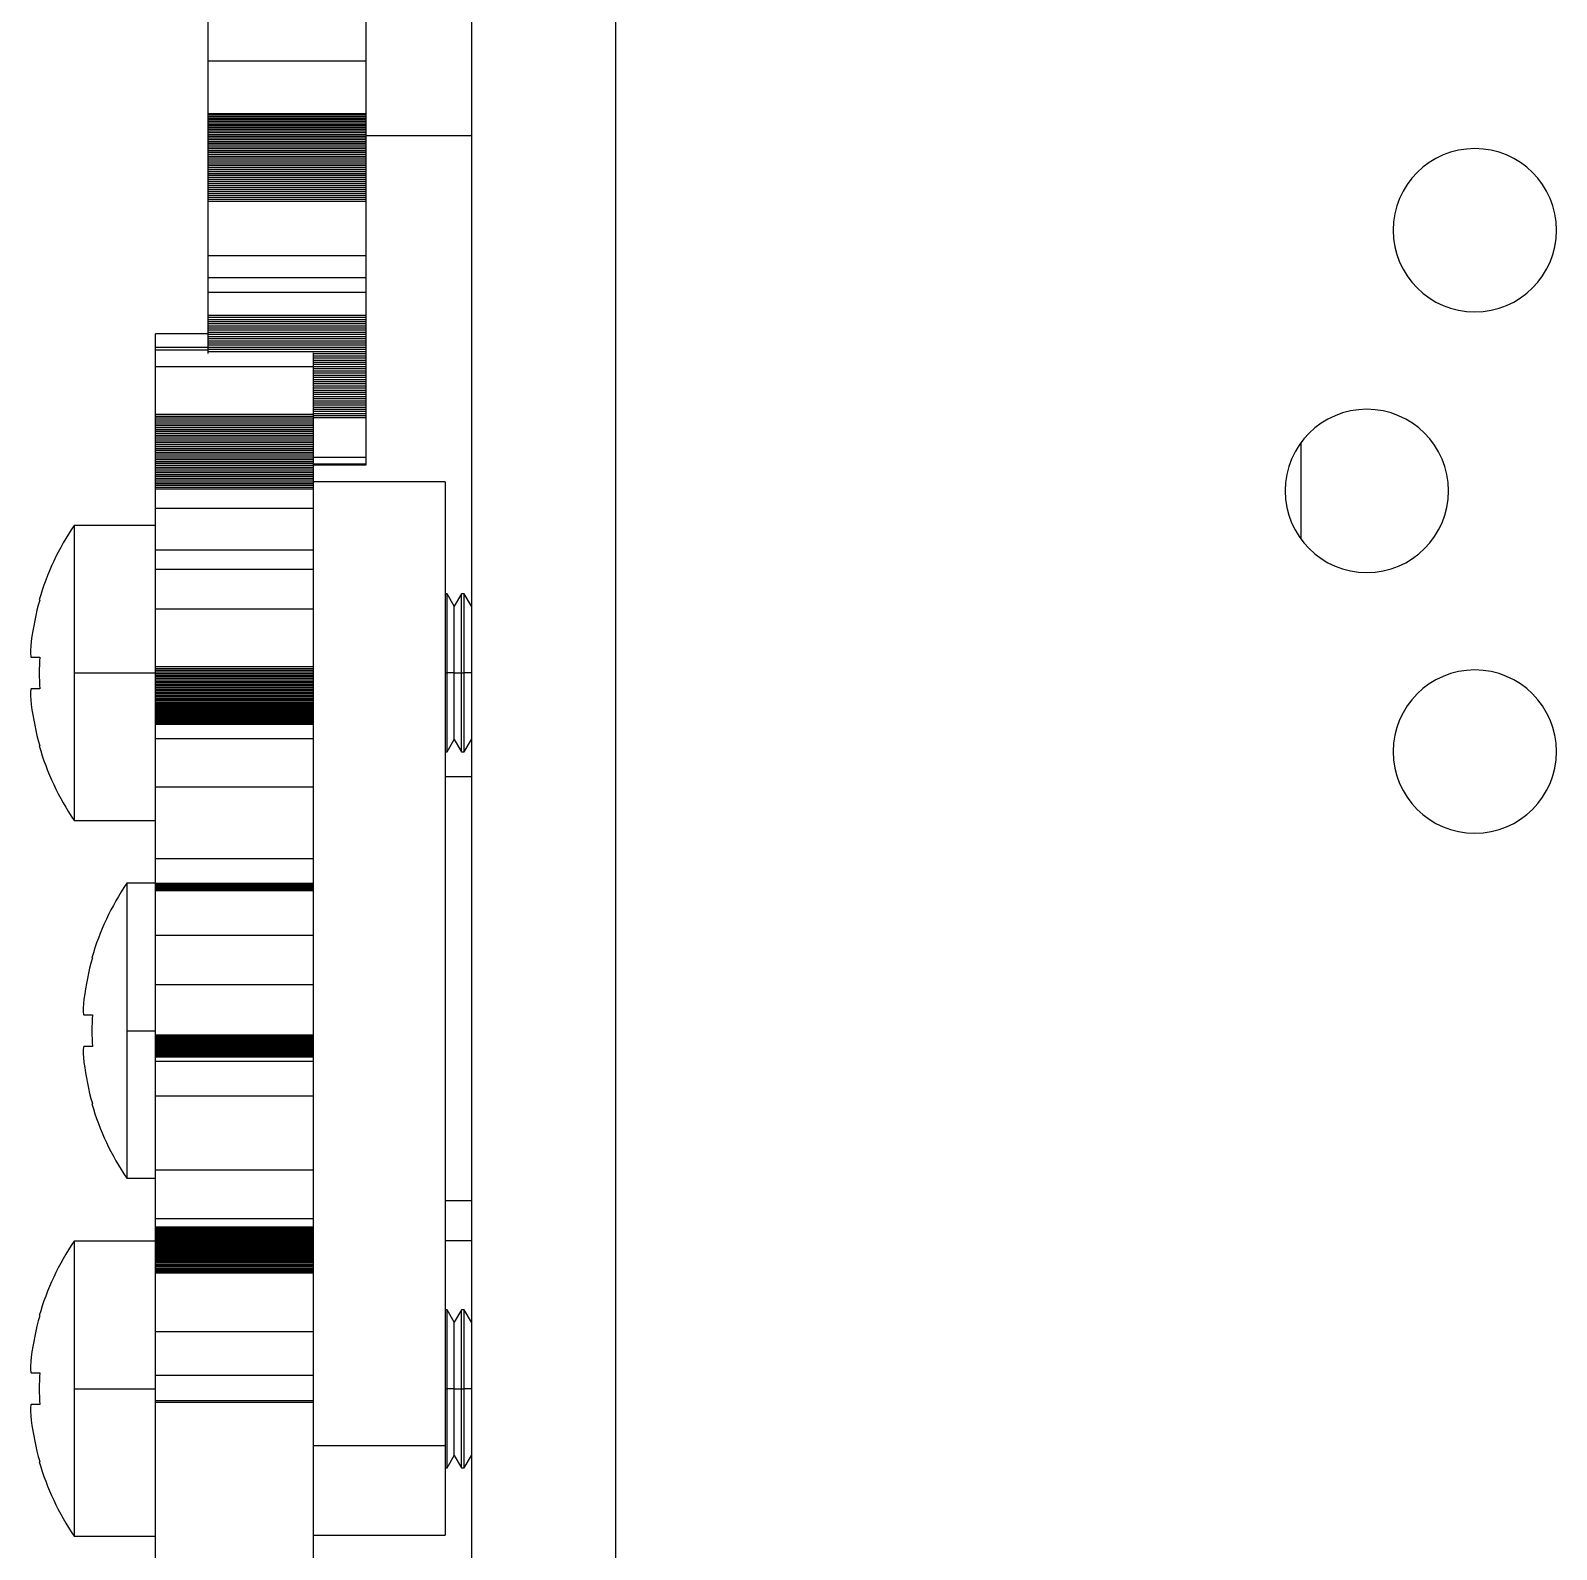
# Model space of a CAD drawing. Header units: millimetres. Extents: x 0 to 841, y 0 to 594.
# Drawn here: x 157.05 to 186.02, y 431.72 to 460.55 of the extents above; entities that cross this region are included whole.
import ezdxf

# ---------------------------------------------------------------- set-up
doc = ezdxf.new("R2010")
doc.units = ezdxf.units.MM

msp = doc.modelspace()

# ---------------------------------------------------------------- linework, layer by layer
at = {"color": 7, "linetype": 'Continuous', "lineweight": 25}
for p, q in [((165.418, 480.313), (165.418, 423.313)), ((168.155, 480.313), (168.155, 423.313)), ((160.418, 459.979), (160.418, 461.211)), ((163.418, 459.979), (163.418, 461.211)), ((160.418, 459.979), (163.418, 459.979)), ((160.418, 458.978), (160.418, 459.979)), ((163.418, 458.978), (163.418, 459.979)), ((160.418, 458.978), (163.418, 458.978)), ((160.418, 458.95), (160.418, 458.978)), ((160.418, 458.95), (163.418, 458.95)), ((160.418, 458.921), (160.418, 458.95)), ((160.418, 458.921), (163.418, 458.921)), ((160.418, 458.892), (160.418, 458.921)), ((160.418, 458.892), (163.418, 458.892)), ((160.418, 458.863), (160.418, 458.892)), ((163.418, 458.95), (163.418, 458.978)), ((163.418, 458.921), (163.418, 458.95)), ((163.418, 458.892), (163.418, 458.921)), ((163.418, 458.863), (163.418, 458.892)), ((160.418, 458.863), (163.418, 458.863)), ((160.418, 458.833), (160.418, 458.863)), ((160.418, 458.833), (163.418, 458.833)), ((160.418, 458.803), (160.418, 458.833)), ((160.418, 458.803), (163.418, 458.803)), ((160.418, 458.772), (160.418, 458.803)), ((160.418, 458.772), (163.418, 458.772)), ((160.418, 458.741), (160.418, 458.772)), ((160.418, 458.741), (163.418, 458.741)), ((160.418, 458.71), (160.418, 458.741)), ((160.418, 458.71), (163.418, 458.71)), ((160.418, 458.679), (160.418, 458.71)), ((160.418, 458.679), (163.418, 458.679)), ((160.418, 458.647), (160.418, 458.679)), ((160.418, 458.647), (163.418, 458.647)), ((160.418, 458.615), (160.418, 458.647)), ((160.418, 458.615), (163.418, 458.615)), ((160.418, 458.582), (160.418, 458.615)), ((163.418, 458.833), (163.418, 458.863)), ((163.418, 458.803), (163.418, 458.833)), ((163.418, 458.772), (163.418, 458.803)), ((163.418, 458.741), (163.418, 458.772)), ((163.418, 458.71), (163.418, 458.741)), ((163.418, 458.679), (163.418, 458.71)), ((163.418, 458.647), (163.418, 458.679)), ((163.418, 458.615), (163.418, 458.647)), ((163.418, 458.582), (163.418, 458.615)), ((160.418, 458.582), (163.418, 458.582)), ((160.418, 458.55), (160.418, 458.582)), ((160.418, 458.55), (163.418, 458.55)), ((160.418, 458.516), (160.418, 458.55)), ((160.418, 458.516), (163.418, 458.516)), ((160.418, 458.483), (160.418, 458.516)), ((160.418, 458.483), (163.418, 458.483)), ((160.418, 458.449), (160.418, 458.483)), ((160.418, 458.449), (163.418, 458.449)), ((160.418, 458.415), (160.418, 458.449)), ((160.418, 458.415), (163.418, 458.415)), ((160.418, 458.381), (160.418, 458.415)), ((160.418, 458.381), (163.418, 458.381)), ((160.418, 458.346), (160.418, 458.381)), ((160.418, 458.346), (163.418, 458.346)), ((160.418, 458.311), (160.418, 458.346)), ((160.418, 458.311), (163.418, 458.311)), ((160.418, 458.276), (160.418, 458.311)), ((163.418, 458.55), (163.418, 458.582)), ((163.418, 458.563), (165.418, 458.563)), ((163.418, 458.516), (163.418, 458.55)), ((163.418, 458.483), (163.418, 458.516)), ((163.418, 458.449), (163.418, 458.483)), ((163.418, 458.415), (163.418, 458.449)), ((163.418, 458.381), (163.418, 458.415)), ((163.418, 458.346), (163.418, 458.381)), ((163.418, 458.311), (163.418, 458.346)), ((163.418, 458.276), (163.418, 458.311)), ((160.418, 458.276), (163.418, 458.276)), ((160.418, 458.241), (160.418, 458.276)), ((160.418, 458.241), (163.418, 458.241)), ((160.418, 458.206), (160.418, 458.241)), ((160.418, 458.206), (163.418, 458.206)), ((160.418, 458.17), (160.418, 458.206)), ((160.418, 458.17), (163.418, 458.17)), ((160.418, 458.134), (160.418, 458.17)), ((160.418, 458.134), (163.418, 458.134)), ((160.418, 458.098), (160.418, 458.134)), ((160.418, 458.098), (163.418, 458.098)), ((160.418, 458.062), (160.418, 458.098)), ((160.418, 458.062), (163.418, 458.062)), ((160.418, 458.025), (160.418, 458.062)), ((160.418, 458.025), (163.418, 458.025)), ((160.418, 457.989), (160.418, 458.025)), ((163.418, 458.241), (163.418, 458.276)), ((163.418, 458.206), (163.418, 458.241)), ((163.418, 458.17), (163.418, 458.206)), ((163.418, 458.134), (163.418, 458.17)), ((163.418, 458.098), (163.418, 458.134)), ((163.418, 458.062), (163.418, 458.098)), ((163.418, 458.025), (163.418, 458.062)), ((163.418, 457.989), (163.418, 458.025)), ((160.418, 457.989), (163.418, 457.989)), ((160.418, 457.952), (160.418, 457.989)), ((160.418, 457.952), (163.418, 457.952)), ((160.418, 457.915), (160.418, 457.952)), ((160.418, 457.915), (163.418, 457.915)), ((160.418, 457.879), (160.418, 457.915)), ((160.418, 457.879), (163.418, 457.879)), ((160.418, 457.842), (160.418, 457.879)), ((160.418, 457.842), (163.418, 457.842)), ((160.418, 457.805), (160.418, 457.842)), ((160.418, 457.805), (163.418, 457.805)), ((160.418, 457.767), (160.418, 457.805)), ((160.418, 457.767), (163.418, 457.767)), ((160.418, 457.73), (160.418, 457.767)), ((160.418, 457.73), (163.418, 457.73)), ((160.418, 457.693), (160.418, 457.73)), ((163.418, 457.952), (163.418, 457.989)), ((163.418, 457.915), (163.418, 457.952)), ((163.418, 457.879), (163.418, 457.915)), ((163.418, 457.842), (163.418, 457.879)), ((163.418, 457.805), (163.418, 457.842)), ((163.418, 457.767), (163.418, 457.805)), ((163.418, 457.73), (163.418, 457.767)), ((163.418, 457.693), (163.418, 457.73)), ((160.418, 457.693), (163.418, 457.693)), ((160.418, 457.655), (160.418, 457.693)), ((160.418, 457.655), (163.418, 457.655)), ((160.418, 457.618), (160.418, 457.655)), ((160.418, 457.618), (163.418, 457.618)), ((160.418, 457.58), (160.418, 457.618)), ((160.418, 457.58), (163.418, 457.58)), ((160.418, 457.542), (160.418, 457.58)), ((160.418, 457.542), (163.418, 457.542)), ((160.418, 457.504), (160.418, 457.542)), ((160.418, 457.504), (163.418, 457.504)), ((160.418, 457.466), (160.418, 457.504)), ((160.418, 457.466), (163.418, 457.466)), ((160.418, 457.428), (160.418, 457.466)), ((163.418, 457.655), (163.418, 457.693)), ((163.418, 457.618), (163.418, 457.655)), ((163.418, 457.58), (163.418, 457.618)), ((163.418, 457.542), (163.418, 457.58)), ((163.418, 457.504), (163.418, 457.542)), ((163.418, 457.466), (163.418, 457.504)), ((163.418, 457.428), (163.418, 457.466)), ((160.418, 457.428), (163.418, 457.428)), ((160.418, 457.39), (160.418, 457.428)), ((160.418, 457.39), (163.418, 457.39)), ((160.418, 457.352), (160.418, 457.39)), ((160.418, 457.352), (163.418, 457.352)), ((160.418, 457.313), (160.418, 457.352)), ((160.418, 457.313), (163.418, 457.313)), ((160.418, 456.285), (160.418, 457.313)), ((163.418, 457.39), (163.418, 457.428)), ((163.418, 457.352), (163.418, 457.39)), ((163.418, 457.313), (163.418, 457.352)), ((163.418, 456.285), (163.418, 457.313)), ((160.418, 456.285), (163.418, 456.285)), ((160.418, 455.864), (160.418, 456.285)), ((163.418, 455.864), (163.418, 456.285)), ((160.418, 455.864), (163.418, 455.864)), ((160.418, 455.583), (160.418, 455.864)), ((163.418, 455.583), (163.418, 455.864)), ((160.418, 455.583), (163.418, 455.583)), ((160.418, 455.149), (160.418, 455.583)), ((163.418, 455.149), (163.418, 455.583)), ((160.418, 455.149), (163.418, 455.149)), ((160.418, 455.109), (160.418, 455.149)), ((163.418, 455.109), (163.418, 455.149)), ((160.418, 455.109), (163.418, 455.109)), ((160.418, 455.069), (160.418, 455.109)), ((160.418, 455.069), (163.418, 455.069)), ((160.418, 455.029), (160.418, 455.069)), ((160.418, 455.029), (163.418, 455.029)), ((160.418, 454.989), (160.418, 455.029)), ((160.418, 454.989), (163.418, 454.989)), ((160.418, 454.949), (160.418, 454.989)), ((160.418, 454.949), (163.418, 454.949)), ((160.418, 454.909), (160.418, 454.949)), ((160.418, 454.909), (163.418, 454.909)), ((160.418, 454.868), (160.418, 454.909)), ((160.418, 454.868), (163.418, 454.868)), ((160.418, 454.828), (160.418, 454.868)), ((163.418, 455.069), (163.418, 455.109)), ((163.418, 455.029), (163.418, 455.069)), ((163.418, 454.989), (163.418, 455.029)), ((163.418, 454.949), (163.418, 454.989)), ((163.418, 454.909), (163.418, 454.949)), ((163.418, 454.868), (163.418, 454.909)), ((163.418, 454.828), (163.418, 454.868)), ((160.418, 454.794), (159.418, 454.794)), ((159.418, 454.535), (159.418, 454.794)), ((160.418, 454.828), (163.418, 454.828)), ((160.418, 454.787), (160.418, 454.828)), ((160.418, 454.787), (163.418, 454.787)), ((160.418, 454.746), (160.418, 454.787)), ((160.418, 454.746), (163.418, 454.746)), ((160.418, 454.706), (160.418, 454.746)), ((160.418, 454.706), (163.418, 454.706)), ((160.418, 454.665), (160.418, 454.706)), ((160.418, 454.665), (163.418, 454.665)), ((160.418, 454.624), (160.418, 454.665)), ((160.418, 454.624), (163.418, 454.624)), ((160.418, 454.584), (160.418, 454.624)), ((160.418, 454.584), (163.418, 454.584)), ((160.418, 454.543), (160.418, 454.584)), ((160.418, 454.543), (163.418, 454.543)), ((160.418, 454.502), (160.418, 454.543)), ((163.418, 454.787), (163.418, 454.828)), ((163.418, 454.746), (163.418, 454.787)), ((163.418, 454.706), (163.418, 454.746)), ((163.418, 454.665), (163.418, 454.706)), ((163.418, 454.624), (163.418, 454.665)), ((163.418, 454.584), (163.418, 454.624)), ((163.418, 454.543), (163.418, 454.584)), ((163.418, 454.502), (163.418, 454.543)), ((160.418, 454.535), (159.418, 454.535)), ((159.418, 454.492), (159.418, 454.535)), ((159.418, 454.174), (159.418, 454.492)), ((160.418, 454.502), (163.418, 454.502)), ((160.418, 454.461), (160.418, 454.502)), ((160.418, 454.461), (163.418, 454.461)), ((160.418, 454.424), (160.418, 454.461)), ((162.418, 454.174), (162.418, 454.435)), ((163.418, 454.461), (163.418, 454.502)), ((163.418, 454.42), (163.418, 454.461)), ((163.418, 454.379), (163.418, 454.42)), ((163.418, 454.338), (163.418, 454.379)), ((163.418, 454.298), (163.418, 454.338)), ((163.418, 454.257), (163.418, 454.298)), ((163.418, 454.216), (163.418, 454.257)), ((159.418, 454.174), (162.418, 454.174)), ((159.418, 453.269), (159.418, 454.174)), ((162.418, 453.269), (162.418, 454.174)), ((163.418, 454.175), (163.418, 454.216)), ((163.418, 454.134), (163.418, 454.175)), ((163.418, 454.093), (163.418, 454.134)), ((163.418, 454.053), (163.418, 454.093)), ((163.418, 454.012), (163.418, 454.053)), ((163.418, 453.971), (163.418, 454.012)), ((163.418, 453.93), (163.418, 453.971)), ((163.418, 453.89), (163.418, 453.93)), ((163.418, 453.849), (163.418, 453.89)), ((163.418, 453.809), (163.418, 453.849)), ((163.418, 453.768), (163.418, 453.809)), ((163.418, 453.728), (163.418, 453.768)), ((163.418, 453.687), (163.418, 453.728)), ((163.418, 453.647), (163.418, 453.687)), ((163.418, 453.606), (163.418, 453.647)), ((163.418, 453.566), (163.418, 453.606)), ((163.418, 453.526), (163.418, 453.566)), ((163.418, 453.486), (163.418, 453.526)), ((163.418, 453.445), (163.418, 453.486)), ((163.418, 453.405), (163.418, 453.445)), ((163.418, 453.365), (163.418, 453.405)), ((159.418, 453.269), (162.418, 453.269)), ((159.418, 453.233), (159.418, 453.269)), ((159.418, 453.233), (162.418, 453.233)), ((159.418, 453.197), (159.418, 453.233)), ((159.418, 453.197), (162.418, 453.197)), ((159.418, 453.161), (159.418, 453.197)), ((159.418, 453.161), (162.418, 453.161)), ((159.418, 453.125), (159.418, 453.161)), ((159.418, 453.125), (162.418, 453.125)), ((159.418, 453.089), (159.418, 453.125)), ((162.418, 453.233), (162.418, 453.269)), ((162.418, 453.197), (162.418, 453.233)), ((162.418, 453.161), (162.418, 453.197)), ((162.418, 453.125), (162.418, 453.161)), ((162.418, 453.089), (162.418, 453.125)), ((163.418, 453.325), (163.418, 453.365)), ((163.418, 453.285), (163.418, 453.325)), ((163.418, 453.245), (163.418, 453.285)), ((163.418, 453.205), (163.418, 453.245)), ((163.418, 452.456), (163.418, 453.205)), ((159.418, 453.089), (162.418, 453.089)), ((159.418, 453.053), (159.418, 453.089)), ((159.418, 453.053), (162.418, 453.053)), ((159.418, 453.017), (159.418, 453.053)), ((159.418, 453.017), (162.418, 453.017)), ((159.418, 452.981), (159.418, 453.017)), ((159.418, 452.981), (162.418, 452.981)), ((159.418, 452.945), (159.418, 452.981)), ((159.418, 452.945), (162.418, 452.945)), ((159.418, 452.909), (159.418, 452.945)), ((159.418, 452.909), (162.418, 452.909)), ((159.418, 452.873), (159.418, 452.909)), ((159.418, 452.873), (162.418, 452.873)), ((159.418, 452.837), (159.418, 452.873)), ((159.418, 452.837), (162.418, 452.837)), ((159.418, 452.801), (159.418, 452.837)), ((162.418, 453.053), (162.418, 453.089)), ((162.418, 453.017), (162.418, 453.053)), ((162.418, 452.981), (162.418, 453.017)), ((162.418, 452.945), (162.418, 452.981)), ((162.418, 452.909), (162.418, 452.945)), ((162.418, 452.873), (162.418, 452.909)), ((162.418, 452.837), (162.418, 452.873)), ((162.418, 452.801), (162.418, 452.837)), ((159.418, 452.801), (162.418, 452.801)), ((159.418, 452.765), (159.418, 452.801)), ((159.418, 452.765), (162.418, 452.765)), ((159.418, 452.729), (159.418, 452.765)), ((159.418, 452.729), (162.418, 452.729)), ((159.418, 452.693), (159.418, 452.729)), ((159.418, 452.693), (162.418, 452.693)), ((159.418, 452.657), (159.418, 452.693)), ((159.418, 452.657), (162.418, 452.657)), ((159.418, 452.621), (159.418, 452.657)), ((159.418, 452.621), (162.418, 452.621)), ((159.418, 452.586), (159.418, 452.621)), ((159.418, 452.586), (162.418, 452.586)), ((159.418, 452.55), (159.418, 452.586)), ((159.418, 452.55), (162.418, 452.55)), ((159.418, 452.514), (159.418, 452.55)), ((159.418, 452.514), (162.418, 452.514)), ((159.418, 452.478), (159.418, 452.514)), ((162.418, 452.765), (162.418, 452.801)), ((162.418, 452.729), (162.418, 452.765)), ((162.418, 452.693), (162.418, 452.729)), ((162.418, 452.657), (162.418, 452.693)), ((162.418, 452.621), (162.418, 452.657)), ((162.418, 452.586), (162.418, 452.621)), ((162.418, 452.55), (162.418, 452.586)), ((162.418, 452.514), (162.418, 452.55)), ((162.418, 452.478), (162.418, 452.514)), ((181.168, 452.729), (181.168, 450.896)), ((159.418, 452.478), (162.418, 452.478)), ((159.418, 452.443), (159.418, 452.478)), ((159.418, 452.443), (162.418, 452.443)), ((159.418, 452.407), (159.418, 452.443)), ((159.418, 452.407), (162.418, 452.407)), ((159.418, 452.372), (159.418, 452.407)), ((159.418, 452.372), (162.418, 452.372)), ((159.418, 452.337), (159.418, 452.372)), ((159.418, 452.337), (162.418, 452.337)), ((159.418, 452.301), (159.418, 452.337)), ((159.418, 452.301), (162.418, 452.301)), ((159.418, 452.266), (159.418, 452.301)), ((159.418, 452.266), (162.418, 452.266)), ((159.418, 452.231), (159.418, 452.266)), ((159.418, 452.231), (162.418, 452.231)), ((159.418, 452.196), (159.418, 452.231)), ((162.418, 452.443), (162.418, 452.478)), ((162.418, 452.407), (162.418, 452.443)), ((162.418, 452.372), (162.418, 452.407)), ((162.418, 452.337), (162.418, 452.372)), ((162.418, 452.301), (162.418, 452.337)), ((162.418, 452.307), (163.418, 452.307)), ((162.418, 452.266), (162.418, 452.301)), ((162.418, 452.231), (162.418, 452.266)), ((162.418, 452.196), (162.418, 452.231)), ((163.418, 452.327), (163.418, 452.456)), ((163.418, 452.307), (163.418, 452.327)), ((159.418, 452.196), (162.418, 452.196)), ((159.418, 452.161), (159.418, 452.196)), ((159.418, 452.161), (162.418, 452.161)), ((159.418, 452.126), (159.418, 452.161)), ((159.418, 452.126), (162.418, 452.126)), ((159.418, 452.092), (159.418, 452.126)), ((159.418, 452.092), (162.418, 452.092)), ((159.418, 452.057), (159.418, 452.092)), ((159.418, 452.057), (162.418, 452.057)), ((159.418, 452.023), (159.418, 452.057)), ((159.418, 452.023), (162.418, 452.023)), ((159.418, 451.988), (159.418, 452.023)), ((159.418, 451.988), (162.418, 451.988)), ((159.418, 451.954), (159.418, 451.988)), ((159.418, 451.954), (162.418, 451.954)), ((159.418, 451.92), (159.418, 451.954)), ((162.418, 452.161), (162.418, 452.196)), ((162.418, 452.126), (162.418, 452.161)), ((162.418, 452.092), (162.418, 452.126)), ((162.418, 452.057), (162.418, 452.092)), ((162.418, 452.023), (162.418, 452.057)), ((162.418, 451.988), (162.418, 452.023)), ((162.418, 451.954), (162.418, 451.988)), ((164.918, 451.984), (162.418, 451.984)), ((162.418, 451.92), (162.418, 451.954)), ((164.918, 451.984), (164.918, 433.686)), ((159.418, 451.92), (162.418, 451.92)), ((159.418, 451.886), (159.418, 451.92)), ((159.418, 451.886), (162.418, 451.886)), ((159.418, 451.852), (159.418, 451.886)), ((159.418, 451.852), (162.418, 451.852)), ((159.418, 451.484), (159.418, 451.852)), ((162.418, 451.886), (162.418, 451.92)), ((162.418, 451.852), (162.418, 451.886)), ((162.418, 451.484), (162.418, 451.852)), ((159.418, 451.484), (162.418, 451.484)), ((159.418, 450.681), (159.418, 451.484)), ((162.418, 450.681), (162.418, 451.484)), ((159.418, 451.157), (157.876, 451.157)), ((157.876, 451.157), (157.876, 448.357)), ((162.418, 450.686), (159.418, 450.686)), ((159.418, 450.33), (159.418, 450.686)), ((162.418, 450.33), (162.418, 450.686)), ((159.418, 450.33), (162.418, 450.33)), ((159.418, 449.577), (159.418, 450.33)), ((162.418, 449.577), (162.418, 450.33)), ((157.214, 449.744), (157.222, 449.739)), ((164.958, 449.857), (164.918, 449.857)), ((165.093, 449.623), (164.958, 449.857)), ((164.958, 448.357), (164.958, 449.857)), ((165.229, 449.857), (165.093, 449.623)), ((165.093, 448.357), (165.093, 449.623)), ((165.283, 449.857), (165.229, 449.857)), ((165.229, 448.357), (165.229, 449.857)), ((165.418, 449.623), (165.283, 449.857)), ((165.283, 448.357), (165.283, 449.857)), ((159.418, 449.577), (162.418, 449.577)), ((159.418, 448.476), (159.418, 449.577)), ((162.418, 448.476), (162.418, 449.577)), ((157.063, 448.657), (157.222, 448.657)), ((159.418, 448.476), (162.418, 448.476)), ((159.418, 448.438), (159.418, 448.476)), ((162.418, 448.438), (162.418, 448.476)), ((157.876, 448.357), (157.876, 445.557)), ((157.876, 448.357), (159.418, 448.357)), ((159.418, 448.438), (162.418, 448.438)), ((159.418, 448.408), (159.418, 448.438)), ((159.418, 448.408), (162.418, 448.408)), ((159.418, 448.377), (159.418, 448.408)), ((159.418, 448.377), (162.418, 448.377)), ((159.418, 448.347), (159.418, 448.377)), ((159.418, 448.347), (162.418, 448.347)), ((159.418, 448.317), (159.418, 448.347)), ((159.418, 448.317), (162.418, 448.317)), ((159.418, 448.287), (159.418, 448.317)), ((159.418, 448.287), (162.418, 448.287)), ((159.418, 448.257), (159.418, 448.287)), ((159.418, 448.257), (162.418, 448.257)), ((159.418, 448.227), (159.418, 448.257)), ((159.418, 448.227), (162.418, 448.227)), ((159.418, 448.197), (159.418, 448.227)), ((159.418, 448.197), (162.418, 448.197)), ((159.418, 448.168), (159.418, 448.197)), ((159.418, 448.168), (162.418, 448.168)), ((159.418, 448.138), (159.418, 448.168)), ((162.418, 448.408), (162.418, 448.438)), ((162.418, 448.377), (162.418, 448.408)), ((162.418, 448.347), (162.418, 448.377)), ((162.418, 448.317), (162.418, 448.347)), ((162.418, 448.287), (162.418, 448.317)), ((162.418, 448.257), (162.418, 448.287)), ((162.418, 448.227), (162.418, 448.257)), ((162.418, 448.197), (162.418, 448.227)), ((162.418, 448.168), (162.418, 448.197)), ((162.418, 448.138), (162.418, 448.168)), ((164.958, 446.857), (164.958, 448.357)), ((165.093, 448.357), (164.958, 448.357)), ((165.093, 447.092), (165.093, 448.357)), ((165.093, 448.357), (165.229, 448.357)), ((165.229, 446.857), (165.229, 448.357)), ((165.229, 448.357), (165.283, 448.357)), ((165.283, 446.857), (165.283, 448.357)), ((165.418, 448.357), (165.283, 448.357)), ((157.222, 448.057), (157.063, 448.057)), ((159.418, 448.138), (162.418, 448.138)), ((159.418, 448.109), (159.418, 448.138)), ((159.418, 448.109), (162.418, 448.109)), ((159.418, 448.08), (159.418, 448.109)), ((159.418, 448.08), (162.418, 448.08)), ((159.418, 448.051), (159.418, 448.08)), ((159.418, 448.051), (162.418, 448.051)), ((159.418, 448.022), (159.418, 448.051)), ((159.418, 448.022), (162.418, 448.022)), ((159.418, 447.993), (159.418, 448.022)), ((159.418, 447.993), (162.418, 447.993)), ((159.418, 447.965), (159.418, 447.993)), ((159.418, 447.965), (162.418, 447.965)), ((159.418, 447.936), (159.418, 447.965)), ((159.418, 447.936), (162.418, 447.936)), ((159.418, 447.908), (159.418, 447.936)), ((159.418, 447.908), (162.418, 447.908)), ((159.418, 447.88), (159.418, 447.908)), ((159.418, 447.88), (162.418, 447.88)), ((159.418, 447.853), (159.418, 447.88)), ((162.418, 448.109), (162.418, 448.138)), ((162.418, 448.08), (162.418, 448.109)), ((162.418, 448.051), (162.418, 448.08)), ((162.418, 448.022), (162.418, 448.051)), ((162.418, 447.993), (162.418, 448.022)), ((162.418, 447.965), (162.418, 447.993)), ((162.418, 447.936), (162.418, 447.965)), ((162.418, 447.908), (162.418, 447.936)), ((162.418, 447.88), (162.418, 447.908)), ((162.418, 447.853), (162.418, 447.88)), ((159.418, 447.853), (162.418, 447.853)), ((159.418, 447.825), (159.418, 447.853)), ((159.418, 447.825), (162.418, 447.825)), ((159.418, 447.798), (159.418, 447.825)), ((159.418, 447.798), (162.418, 447.798)), ((159.418, 447.771), (159.418, 447.798)), ((159.418, 447.771), (162.418, 447.771)), ((159.418, 447.745), (159.418, 447.771)), ((159.418, 447.745), (162.418, 447.745)), ((159.418, 447.718), (159.418, 447.745)), ((159.418, 447.718), (162.418, 447.718)), ((159.418, 447.692), (159.418, 447.718)), ((159.418, 447.692), (162.418, 447.692)), ((159.418, 447.667), (159.418, 447.692)), ((159.418, 447.667), (162.418, 447.667)), ((159.418, 447.642), (159.418, 447.667)), ((159.418, 447.642), (162.418, 447.642)), ((159.418, 447.617), (159.418, 447.642)), ((159.418, 447.617), (162.418, 447.617)), ((159.418, 447.592), (159.418, 447.617)), ((159.418, 447.592), (162.418, 447.592)), ((159.418, 447.568), (159.418, 447.592)), ((162.418, 447.825), (162.418, 447.853)), ((162.418, 447.798), (162.418, 447.825)), ((162.418, 447.771), (162.418, 447.798)), ((162.418, 447.745), (162.418, 447.771)), ((162.418, 447.718), (162.418, 447.745)), ((162.418, 447.692), (162.418, 447.718)), ((162.418, 447.667), (162.418, 447.692)), ((162.418, 447.642), (162.418, 447.667)), ((162.418, 447.617), (162.418, 447.642)), ((162.418, 447.592), (162.418, 447.617)), ((162.418, 447.568), (162.418, 447.592)), ((159.418, 447.568), (162.418, 447.568)), ((159.418, 447.544), (159.418, 447.568)), ((159.418, 447.544), (162.418, 447.544)), ((159.418, 447.52), (159.418, 447.544)), ((159.418, 447.52), (162.418, 447.52)), ((159.418, 447.497), (159.418, 447.52)), ((159.418, 447.497), (162.418, 447.497)), ((159.418, 447.474), (159.418, 447.497)), ((159.418, 447.474), (162.418, 447.474)), ((159.418, 447.451), (159.418, 447.474)), ((159.418, 447.451), (162.418, 447.451)), ((159.418, 447.428), (159.418, 447.451)), ((159.418, 447.428), (162.418, 447.428)), ((159.418, 447.406), (159.418, 447.428)), ((159.418, 447.406), (162.418, 447.406)), ((159.418, 447.385), (159.418, 447.406)), ((159.418, 447.385), (162.418, 447.385)), ((159.418, 447.112), (159.418, 447.385)), ((162.418, 447.544), (162.418, 447.568)), ((162.418, 447.52), (162.418, 447.544)), ((162.418, 447.497), (162.418, 447.52)), ((162.418, 447.474), (162.418, 447.497)), ((162.418, 447.451), (162.418, 447.474)), ((162.418, 447.428), (162.418, 447.451)), ((162.418, 447.406), (162.418, 447.428)), ((162.418, 447.385), (162.418, 447.406)), ((162.418, 447.112), (162.418, 447.385)), ((159.418, 447.112), (162.418, 447.112)), ((159.418, 446.194), (159.418, 447.112)), ((162.418, 446.194), (162.418, 447.112)), ((164.958, 446.857), (165.093, 447.092)), ((165.093, 447.092), (165.229, 446.857)), ((165.283, 446.857), (165.418, 447.092)), ((164.918, 446.857), (164.958, 446.857)), ((165.229, 446.857), (165.283, 446.857)), ((159.418, 446.194), (162.418, 446.194)), ((159.418, 444.835), (159.418, 446.194)), ((162.418, 444.835), (162.418, 446.194)), ((165.418, 446.384), (164.918, 446.384)), ((157.876, 445.557), (159.418, 445.557)), ((159.418, 444.835), (162.418, 444.835)), ((159.418, 444.363), (159.418, 444.835)), ((162.418, 444.364), (162.418, 444.835)), ((159.418, 444.363), (158.876, 444.363)), ((158.876, 444.363), (158.876, 441.563)), ((159.418, 444.364), (162.418, 444.364)), ((159.418, 444.363), (159.418, 444.364)), ((159.418, 444.364), (162.418, 444.364)), ((159.418, 444.364), (159.418, 444.364)), ((159.418, 444.363), (162.418, 444.363)), ((159.418, 444.362), (159.418, 444.363)), ((159.418, 444.362), (162.418, 444.362)), ((159.418, 444.36), (159.418, 444.362)), ((159.418, 444.36), (162.418, 444.36)), ((159.418, 444.358), (159.418, 444.36)), ((159.418, 444.358), (162.418, 444.358)), ((159.418, 444.356), (159.418, 444.358)), ((159.418, 444.356), (162.418, 444.356)), ((159.418, 444.353), (159.418, 444.356)), ((159.418, 444.353), (162.418, 444.353)), ((159.418, 444.349), (159.418, 444.353)), ((159.418, 444.349), (162.418, 444.349)), ((159.418, 444.345), (159.418, 444.349)), ((159.418, 444.345), (162.418, 444.345)), ((159.418, 444.341), (159.418, 444.345)), ((159.418, 444.341), (162.418, 444.341)), ((159.418, 444.337), (159.418, 444.341)), ((159.418, 444.337), (162.418, 444.337)), ((159.418, 444.332), (159.418, 444.337)), ((159.418, 444.332), (162.418, 444.332)), ((159.418, 444.326), (159.418, 444.332)), ((159.418, 444.326), (162.418, 444.326)), ((159.418, 444.321), (159.418, 444.326)), ((159.418, 444.321), (162.418, 444.321)), ((159.418, 444.315), (159.418, 444.321)), ((159.418, 444.315), (162.418, 444.315)), ((159.418, 444.309), (159.418, 444.315)), ((159.418, 444.309), (162.418, 444.309)), ((159.418, 444.303), (159.418, 444.309)), ((159.418, 444.303), (162.418, 444.303)), ((159.418, 444.297), (159.418, 444.303)), ((159.418, 444.297), (162.418, 444.297)), ((159.418, 444.29), (159.418, 444.297)), ((159.418, 444.29), (162.418, 444.29)), ((159.418, 444.283), (159.418, 444.29)), ((159.418, 444.283), (162.418, 444.283)), ((159.418, 444.276), (159.418, 444.283)), ((159.418, 444.276), (162.418, 444.276)), ((159.418, 444.269), (159.418, 444.276)), ((159.418, 444.269), (162.418, 444.269)), ((159.418, 444.261), (159.418, 444.269)), ((159.418, 444.261), (162.418, 444.261)), ((159.418, 444.254), (159.418, 444.261)), ((159.418, 444.254), (162.418, 444.254)), ((159.418, 444.246), (159.418, 444.254)), ((159.418, 444.246), (162.418, 444.246)), ((159.418, 444.238), (159.418, 444.246)), ((159.418, 444.238), (162.418, 444.238)), ((159.418, 444.229), (159.418, 444.238)), ((159.418, 444.229), (162.418, 444.229)), ((159.418, 444.226), (159.418, 444.229)), ((159.418, 444.226), (162.418, 444.226)), ((159.418, 443.379), (159.418, 444.226)), ((162.418, 444.363), (162.418, 444.364)), ((162.418, 444.364), (162.418, 444.364)), ((162.418, 444.362), (162.418, 444.363)), ((162.418, 444.36), (162.418, 444.362)), ((162.418, 444.358), (162.418, 444.36)), ((162.418, 444.356), (162.418, 444.358)), ((162.418, 444.353), (162.418, 444.356)), ((162.418, 444.349), (162.418, 444.353)), ((162.418, 444.345), (162.418, 444.349)), ((162.418, 444.341), (162.418, 444.345)), ((162.418, 444.337), (162.418, 444.341)), ((162.418, 444.332), (162.418, 444.337)), ((162.418, 444.326), (162.418, 444.332)), ((162.418, 444.321), (162.418, 444.326)), ((162.418, 444.315), (162.418, 444.321)), ((162.418, 444.309), (162.418, 444.315)), ((162.418, 444.303), (162.418, 444.309)), ((162.418, 444.297), (162.418, 444.303)), ((162.418, 444.29), (162.418, 444.297)), ((162.418, 444.283), (162.418, 444.29)), ((162.418, 444.276), (162.418, 444.283)), ((162.418, 444.269), (162.418, 444.276)), ((162.418, 444.261), (162.418, 444.269)), ((162.418, 444.254), (162.418, 444.261)), ((162.418, 444.246), (162.418, 444.254)), ((162.418, 444.238), (162.418, 444.246)), ((162.418, 444.229), (162.418, 444.238)), ((162.418, 444.226), (162.418, 444.229)), ((162.418, 443.379), (162.418, 444.226)), ((159.418, 443.379), (162.418, 443.379)), ((159.418, 442.441), (159.418, 443.379)), ((162.418, 442.441), (162.418, 443.379)), ((159.418, 442.441), (162.418, 442.441)), ((159.418, 441.489), (159.418, 442.441)), ((162.418, 441.489), (162.418, 442.441)), ((158.063, 441.863), (158.222, 441.863)), ((158.876, 441.563), (158.876, 438.763)), ((158.222, 441.263), (158.063, 441.263)), ((159.418, 441.489), (162.418, 441.489)), ((159.418, 441.461), (159.418, 441.489)), ((159.418, 441.461), (162.418, 441.461)), ((159.418, 441.445), (159.418, 441.461)), ((159.418, 441.445), (162.418, 441.445)), ((159.418, 441.43), (159.418, 441.445)), ((159.418, 441.43), (162.418, 441.43)), ((159.418, 441.415), (159.418, 441.43)), ((159.418, 441.415), (162.418, 441.415)), ((159.418, 441.4), (159.418, 441.415)), ((159.418, 441.4), (162.418, 441.4)), ((159.418, 441.386), (159.418, 441.4)), ((159.418, 441.386), (162.418, 441.386)), ((159.418, 441.371), (159.418, 441.386)), ((159.418, 441.371), (162.418, 441.371)), ((159.418, 441.357), (159.418, 441.371)), ((159.418, 441.357), (162.418, 441.357)), ((159.418, 441.343), (159.418, 441.357)), ((159.418, 441.343), (162.418, 441.343)), ((159.418, 441.33), (159.418, 441.343)), ((159.418, 441.33), (162.418, 441.33)), ((159.418, 441.316), (159.418, 441.33)), ((159.418, 441.316), (162.418, 441.316)), ((159.418, 441.303), (159.418, 441.316)), ((159.418, 441.303), (162.418, 441.303)), ((159.418, 441.29), (159.418, 441.303)), ((159.418, 441.29), (162.418, 441.29)), ((159.418, 441.277), (159.418, 441.29)), ((159.418, 441.277), (162.418, 441.277)), ((159.418, 441.264), (159.418, 441.277)), ((159.418, 441.264), (162.418, 441.264)), ((159.418, 441.252), (159.418, 441.264)), ((159.418, 441.252), (162.418, 441.252)), ((159.418, 441.239), (159.418, 441.252)), ((159.418, 441.239), (162.418, 441.239)), ((159.418, 441.228), (159.418, 441.239)), ((159.418, 441.228), (162.418, 441.228)), ((159.418, 441.216), (159.418, 441.228)), ((159.418, 441.216), (162.418, 441.216)), ((159.418, 441.205), (159.418, 441.216)), ((162.418, 441.461), (162.418, 441.489)), ((162.418, 441.445), (162.418, 441.461)), ((162.418, 441.43), (162.418, 441.445)), ((162.418, 441.415), (162.418, 441.43)), ((162.418, 441.4), (162.418, 441.415)), ((162.418, 441.386), (162.418, 441.4)), ((162.418, 441.371), (162.418, 441.386)), ((162.418, 441.357), (162.418, 441.371)), ((162.418, 441.343), (162.418, 441.357)), ((162.418, 441.33), (162.418, 441.343)), ((162.418, 441.316), (162.418, 441.33)), ((162.418, 441.303), (162.418, 441.316)), ((162.418, 441.29), (162.418, 441.303)), ((162.418, 441.277), (162.418, 441.29)), ((162.418, 441.264), (162.418, 441.277)), ((162.418, 441.252), (162.418, 441.264)), ((162.418, 441.239), (162.418, 441.252)), ((162.418, 441.228), (162.418, 441.239)), ((162.418, 441.216), (162.418, 441.228)), ((162.418, 441.205), (162.418, 441.216)), ((159.418, 441.205), (162.418, 441.205)), ((159.418, 441.194), (159.418, 441.205)), ((159.418, 441.194), (162.418, 441.194)), ((159.418, 441.183), (159.418, 441.194)), ((159.418, 441.183), (162.418, 441.183)), ((159.418, 441.173), (159.418, 441.183)), ((159.418, 441.173), (162.418, 441.173)), ((159.418, 441.164), (159.418, 441.173)), ((159.418, 441.164), (162.418, 441.164)), ((159.418, 441.154), (159.418, 441.164)), ((159.418, 441.154), (162.418, 441.154)), ((159.418, 441.146), (159.418, 441.154)), ((159.418, 441.146), (162.418, 441.146)), ((159.418, 441.137), (159.418, 441.146)), ((159.418, 441.137), (162.418, 441.137)), ((159.418, 441.129), (159.418, 441.137)), ((159.418, 441.129), (162.418, 441.129)), ((159.418, 441.122), (159.418, 441.129)), ((159.418, 441.122), (162.418, 441.122)), ((159.418, 441.115), (159.418, 441.122)), ((159.418, 441.115), (162.418, 441.115)), ((159.418, 441.108), (159.418, 441.115)), ((159.418, 441.108), (162.418, 441.108)), ((159.418, 441.102), (159.418, 441.108)), ((159.418, 441.102), (162.418, 441.102)), ((159.418, 441.097), (159.418, 441.102)), ((159.418, 441.097), (162.418, 441.097)), ((159.418, 441.091), (159.418, 441.097)), ((159.418, 441.091), (162.418, 441.091)), ((159.418, 441.087), (159.418, 441.091)), ((159.418, 441.087), (162.418, 441.087)), ((159.418, 441.082), (159.418, 441.087)), ((159.418, 441.082), (162.418, 441.082)), ((159.418, 441.078), (159.418, 441.082)), ((159.418, 441.078), (162.418, 441.078)), ((159.418, 441.074), (159.418, 441.078)), ((159.418, 441.074), (162.418, 441.074)), ((159.418, 441.071), (159.418, 441.074)), ((159.418, 441.071), (162.418, 441.071)), ((159.418, 441.068), (159.418, 441.071)), ((159.418, 441.068), (162.418, 441.068)), ((159.418, 440.987), (159.418, 441.068)), ((159.418, 440.987), (162.418, 440.987)), ((159.418, 440.33), (159.418, 440.987)), ((162.418, 441.194), (162.418, 441.205)), ((162.418, 441.183), (162.418, 441.194)), ((162.418, 441.173), (162.418, 441.183)), ((162.418, 441.164), (162.418, 441.173)), ((162.418, 441.154), (162.418, 441.164)), ((162.418, 441.146), (162.418, 441.154)), ((162.418, 441.137), (162.418, 441.146)), ((162.418, 441.129), (162.418, 441.137)), ((162.418, 441.122), (162.418, 441.129)), ((162.418, 441.115), (162.418, 441.122)), ((162.418, 441.108), (162.418, 441.115)), ((162.418, 441.102), (162.418, 441.108)), ((162.418, 441.097), (162.418, 441.102)), ((162.418, 441.091), (162.418, 441.097)), ((162.418, 441.087), (162.418, 441.091)), ((162.418, 441.082), (162.418, 441.087)), ((162.418, 441.078), (162.418, 441.082)), ((162.418, 441.074), (162.418, 441.078)), ((162.418, 441.071), (162.418, 441.074)), ((162.418, 441.068), (162.418, 441.071)), ((162.418, 440.987), (162.418, 441.068)), ((162.418, 440.33), (162.418, 440.987)), ((159.418, 440.33), (162.418, 440.33)), ((159.418, 438.921), (159.418, 440.33)), ((162.418, 438.921), (162.418, 440.33)), ((159.418, 438.921), (162.418, 438.921)), ((159.418, 438), (159.418, 438.921)), ((162.418, 438), (162.418, 438.921)), ((158.876, 438.763), (159.418, 438.763)), ((159.418, 438), (162.418, 438)), ((159.418, 437.838), (159.418, 438)), ((159.418, 437.838), (162.418, 437.838)), ((159.418, 437.822), (159.418, 437.838)), ((159.418, 437.822), (162.418, 437.822)), ((159.418, 437.806), (159.418, 437.822)), ((159.418, 437.806), (162.418, 437.806)), ((159.418, 437.79), (159.418, 437.806)), ((159.418, 437.79), (162.418, 437.79)), ((159.418, 437.773), (159.418, 437.79)), ((159.418, 437.773), (162.418, 437.773)), ((159.418, 437.756), (159.418, 437.773)), ((159.418, 437.756), (162.418, 437.756)), ((159.418, 437.739), (159.418, 437.756)), ((159.418, 437.739), (162.418, 437.739)), ((159.418, 437.721), (159.418, 437.739)), ((162.418, 437.838), (162.418, 438)), ((162.418, 437.822), (162.418, 437.838)), ((162.418, 437.806), (162.418, 437.822)), ((162.418, 437.79), (162.418, 437.806)), ((162.418, 437.773), (162.418, 437.79)), ((162.418, 437.756), (162.418, 437.773)), ((162.418, 437.739), (162.418, 437.756)), ((162.418, 437.721), (162.418, 437.739)), ((159.418, 437.568), (157.876, 437.568)), ((157.876, 437.568), (157.876, 434.768)), ((159.418, 437.721), (162.418, 437.721)), ((159.418, 437.703), (159.418, 437.721)), ((159.418, 437.703), (162.418, 437.703)), ((159.418, 437.684), (159.418, 437.703)), ((159.418, 437.684), (162.418, 437.684)), ((159.418, 437.665), (159.418, 437.684)), ((159.418, 437.665), (162.418, 437.665)), ((159.418, 437.646), (159.418, 437.665)), ((159.418, 437.646), (162.418, 437.646)), ((159.418, 437.626), (159.418, 437.646)), ((159.418, 437.626), (162.418, 437.626)), ((159.418, 437.606), (159.418, 437.626)), ((159.418, 437.606), (162.418, 437.606)), ((159.418, 437.586), (159.418, 437.606)), ((159.418, 437.586), (162.418, 437.586)), ((159.418, 437.565), (159.418, 437.586)), ((159.418, 437.565), (162.418, 437.565)), ((159.418, 437.544), (159.418, 437.565)), ((159.418, 437.544), (162.418, 437.544)), ((159.418, 437.522), (159.418, 437.544)), ((159.418, 437.522), (162.418, 437.522)), ((159.418, 437.5), (159.418, 437.522)), ((159.418, 437.5), (162.418, 437.5)), ((159.418, 437.478), (159.418, 437.5)), ((159.418, 437.478), (162.418, 437.478)), ((159.418, 437.455), (159.418, 437.478)), ((159.418, 437.455), (162.418, 437.455)), ((159.418, 437.432), (159.418, 437.455)), ((162.418, 437.703), (162.418, 437.721)), ((162.418, 437.684), (162.418, 437.703)), ((162.418, 437.665), (162.418, 437.684)), ((162.418, 437.646), (162.418, 437.665)), ((162.418, 437.626), (162.418, 437.646)), ((162.418, 437.606), (162.418, 437.626)), ((162.418, 437.586), (162.418, 437.606)), ((162.418, 437.565), (162.418, 437.586)), ((162.418, 437.544), (162.418, 437.565)), ((162.418, 437.522), (162.418, 437.544)), ((162.418, 437.5), (162.418, 437.522)), ((162.418, 437.478), (162.418, 437.5)), ((162.418, 437.455), (162.418, 437.478)), ((162.418, 437.432), (162.418, 437.455)), ((164.918, 437.584), (165.418, 437.584)), ((159.418, 437.432), (162.418, 437.432)), ((159.418, 437.409), (159.418, 437.432)), ((159.418, 437.409), (162.418, 437.409)), ((159.418, 437.386), (159.418, 437.409)), ((159.418, 437.386), (162.418, 437.386)), ((159.418, 437.362), (159.418, 437.386)), ((159.418, 437.362), (162.418, 437.362)), ((159.418, 437.339), (159.418, 437.362)), ((159.418, 437.339), (162.418, 437.339)), ((159.418, 437.315), (159.418, 437.339)), ((159.418, 437.315), (162.418, 437.315)), ((159.418, 437.29), (159.418, 437.315)), ((159.418, 437.29), (162.418, 437.29)), ((159.418, 437.266), (159.418, 437.29)), ((159.418, 437.266), (162.418, 437.266)), ((159.418, 437.241), (159.418, 437.266)), ((159.418, 437.241), (162.418, 437.241)), ((159.418, 437.217), (159.418, 437.241)), ((159.418, 437.217), (162.418, 437.217)), ((159.418, 437.192), (159.418, 437.217)), ((159.418, 437.192), (162.418, 437.192)), ((159.418, 437.167), (159.418, 437.192)), ((159.418, 437.167), (162.418, 437.167)), ((159.418, 437.141), (159.418, 437.167)), ((162.418, 437.409), (162.418, 437.432)), ((162.418, 437.386), (162.418, 437.409)), ((162.418, 437.362), (162.418, 437.386)), ((162.418, 437.339), (162.418, 437.362)), ((162.418, 437.315), (162.418, 437.339)), ((162.418, 437.29), (162.418, 437.315)), ((162.418, 437.266), (162.418, 437.29)), ((162.418, 437.241), (162.418, 437.266)), ((162.418, 437.217), (162.418, 437.241)), ((162.418, 437.192), (162.418, 437.217)), ((162.418, 437.167), (162.418, 437.192)), ((162.418, 437.141), (162.418, 437.167)), ((159.418, 437.141), (162.418, 437.141)), ((159.418, 437.116), (159.418, 437.141)), ((159.418, 437.116), (162.418, 437.116)), ((159.418, 437.091), (159.418, 437.116)), ((159.418, 437.091), (162.418, 437.091)), ((159.418, 437.065), (159.418, 437.091)), ((159.418, 437.065), (162.418, 437.065)), ((159.418, 437.039), (159.418, 437.065)), ((159.418, 437.039), (162.418, 437.039)), ((159.418, 437.013), (159.418, 437.039)), ((159.418, 437.013), (162.418, 437.013)), ((159.418, 436.987), (159.418, 437.013)), ((159.418, 436.987), (162.418, 436.987)), ((159.418, 436.969), (159.418, 436.987)), ((159.418, 436.969), (162.418, 436.969)), ((159.418, 435.852), (159.418, 436.969)), ((162.418, 437.116), (162.418, 437.141)), ((162.418, 437.091), (162.418, 437.116)), ((162.418, 437.065), (162.418, 437.091)), ((162.418, 437.039), (162.418, 437.065)), ((162.418, 437.013), (162.418, 437.039)), ((162.418, 436.987), (162.418, 437.013)), ((162.418, 436.969), (162.418, 436.987)), ((162.418, 435.852), (162.418, 436.969)), ((157.214, 436.155), (157.222, 436.15)), ((164.958, 436.268), (164.918, 436.268)), ((165.093, 436.034), (164.958, 436.268)), ((164.958, 434.768), (164.958, 436.268)), ((165.229, 436.268), (165.093, 436.034)), ((165.093, 434.768), (165.093, 436.034)), ((165.283, 436.268), (165.229, 436.268)), ((165.229, 434.768), (165.229, 436.268)), ((165.418, 436.034), (165.283, 436.268)), ((165.283, 434.768), (165.283, 436.268)), ((159.418, 435.852), (162.418, 435.852)), ((159.418, 435.025), (159.418, 435.852)), ((162.418, 435.025), (162.418, 435.852)), ((157.063, 435.068), (157.222, 435.068)), ((159.418, 435.025), (162.418, 435.025)), ((159.418, 434.544), (159.418, 435.025)), ((162.418, 434.544), (162.418, 435.025)), ((157.876, 434.768), (157.876, 431.968)), ((157.876, 434.768), (159.418, 434.768)), ((164.958, 433.268), (164.958, 434.768)), ((165.093, 434.768), (164.958, 434.768)), ((165.093, 433.502), (165.093, 434.768)), ((165.093, 434.768), (165.229, 434.768)), ((165.229, 433.268), (165.229, 434.768)), ((165.229, 434.768), (165.283, 434.768)), ((165.283, 433.268), (165.283, 434.768)), ((165.418, 434.768), (165.283, 434.768)), ((157.222, 434.468), (157.063, 434.468)), ((159.418, 434.544), (162.418, 434.544)), ((159.418, 434.515), (159.418, 434.544)), ((159.418, 434.515), (162.418, 434.515)), ((159.418, 431.462), (159.418, 434.515)), ((162.418, 434.515), (162.418, 434.544)), ((162.418, 431.462), (162.418, 434.515)), ((164.918, 433.686), (162.418, 433.686)), ((164.918, 433.686), (164.918, 431.984)), ((164.958, 433.268), (165.093, 433.502)), ((165.093, 433.502), (165.229, 433.268)), ((165.283, 433.268), (165.418, 433.502)), ((164.918, 433.268), (164.958, 433.268)), ((165.229, 433.268), (165.283, 433.268)), ((157.876, 431.968), (159.418, 431.968)), ((162.418, 431.984), (164.918, 431.984))]:
    msp.add_line(p, q, dxfattribs=at)
at = {"color": 8, "linetype": 'Continuous', "lineweight": 25}
for p, q in [((159.418, 454.492), (160.418, 454.492)), ((162.418, 454.42), (163.418, 454.42)), ((162.418, 454.379), (163.418, 454.379)), ((162.418, 454.338), (163.418, 454.338)), ((162.418, 454.298), (163.418, 454.298)), ((162.418, 454.257), (163.418, 454.257)), ((162.418, 454.216), (163.418, 454.216)), ((162.418, 454.175), (163.418, 454.175)), ((162.418, 454.134), (163.418, 454.134)), ((162.418, 454.093), (163.418, 454.093)), ((162.418, 454.053), (163.418, 454.053)), ((162.418, 454.012), (163.418, 454.012)), ((162.418, 453.971), (163.418, 453.971)), ((162.418, 453.93), (163.418, 453.93)), ((162.418, 453.89), (163.418, 453.89)), ((162.418, 453.849), (163.418, 453.849)), ((162.418, 453.809), (163.418, 453.809)), ((162.418, 453.768), (163.418, 453.768)), ((162.418, 453.728), (163.418, 453.728)), ((162.418, 453.687), (163.418, 453.687)), ((162.418, 453.647), (163.418, 453.647)), ((162.418, 453.606), (163.418, 453.606)), ((162.418, 453.566), (163.418, 453.566)), ((162.418, 453.526), (163.418, 453.526)), ((162.418, 453.486), (163.418, 453.486)), ((162.418, 453.445), (163.418, 453.445)), ((162.418, 453.405), (163.418, 453.405)), ((162.418, 453.365), (163.418, 453.365)), ((162.418, 453.325), (163.418, 453.325)), ((162.418, 453.285), (163.418, 453.285)), ((162.418, 453.245), (163.418, 453.245)), ((162.418, 453.205), (163.418, 453.205)), ((162.418, 452.456), (163.418, 452.456)), ((162.418, 452.327), (163.418, 452.327)), ((164.918, 448.357), (164.958, 448.357)), ((158.876, 441.563), (159.418, 441.563)), ((165.418, 438.333), (164.918, 438.333)), ((164.918, 434.768), (164.958, 434.768))]:
    msp.add_line(p, q, dxfattribs=at)
at = {"color": 7, "linetype": 'Continuous', "lineweight": 25, "flags": 128}
for points in [[(157.222, 446.975), (157.22, 446.974), (157.219, 446.973), (157.217, 446.972), (157.216, 446.972), (157.215, 446.971), (157.215, 446.971), (157.214, 446.971), (157.214, 446.971)], [(158.214, 442.949), (158.214, 442.949), (158.215, 442.949), (158.215, 442.949), (158.216, 442.948), (158.217, 442.948), (158.219, 442.947), (158.22, 442.946), (158.222, 442.945)], [(158.222, 440.18), (158.22, 440.179), (158.219, 440.178), (158.217, 440.178), (158.216, 440.177), (158.215, 440.176), (158.215, 440.176), (158.214, 440.176), (158.214, 440.176)], [(157.222, 433.386), (157.22, 433.385), (157.219, 433.384), (157.217, 433.383), (157.216, 433.382), (157.215, 433.382), (157.215, 433.381), (157.214, 433.381), (157.214, 433.381)]]:
    msp.add_lwpolyline(points, dxfattribs=at)
at = {"color": 7, "linetype": 'Continuous', "lineweight": 25}
for centre, radius, start, end in [((184.468, 456.762), 1.55, 0, 180), ((184.468, 456.762), 1.55, 180, 0), ((182.418, 451.813), 1.55, 0, 180), ((182.418, 451.813), 1.55, 180, 0), ((162.018, 448.357), 5, 145.9442, 163.8979), ((162.018, 448.357), 4.991, 163.9235, 173.0954), ((162.816, 448.357), 5.602, 176.9303, 183.0697), ((184.468, 446.863), 1.55, 0, 180), ((162.018, 448.357), 4.991, 186.9046, 196.0765), ((162.018, 448.357), 5, 196.1021, 214.0558), ((184.468, 446.863), 1.55, 180, 0), ((163.018, 441.563), 5, 145.9442, 163.8979), ((163.018, 441.563), 4.991, 163.9235, 173.0954), ((163.818, 441.563), 5.604, 176.9313, 183.0687), ((163.018, 441.563), 4.991, 186.9046, 196.0765), ((163.018, 441.563), 5, 196.1021, 214.0558), ((162.018, 434.768), 5, 145.9442, 163.8979), ((162.018, 434.768), 4.991, 163.9235, 173.0954), ((162.816, 434.768), 5.602, 176.9303, 183.0697), ((162.018, 434.768), 4.991, 186.9046, 196.0765), ((162.018, 434.768), 5, 196.1021, 214.0558)]:
    msp.add_arc(centre, radius, start, end, dxfattribs=at)
for points, knots in [([(157.063, 448.957), (157.059, 448.918), (157.051, 448.84), (157.047, 448.74), (157.051, 448.671), (157.059, 448.662), (157.063, 448.657)], [0, 0, 0, 0, 0.250684, 0.499765, 0.749078, 1, 1, 1, 1]), ([(157.063, 448.057), (157.059, 448.053), (157.051, 448.043), (157.047, 447.975), (157.051, 447.875), (157.059, 447.797), (157.063, 447.757)], [0, 0, 0, 0, 0.250685, 0.499764, 0.749078, 1, 1, 1, 1]), ([(158.063, 442.163), (158.059, 442.123), (158.051, 442.045), (158.047, 441.945), (158.051, 441.876), (158.059, 441.867), (158.063, 441.863)], [0, 0, 0, 0, 0.250684, 0.499766, 0.749079, 1, 1, 1, 1]), ([(158.063, 441.263), (158.059, 441.258), (158.051, 441.249), (158.047, 441.18), (158.051, 441.08), (158.059, 441.002), (158.063, 440.963)], [0, 0, 0, 0, 0.250683, 0.499769, 0.749079, 1, 1, 1, 1]), ([(157.063, 435.368), (157.059, 435.329), (157.051, 435.25), (157.047, 435.151), (157.051, 435.082), (157.059, 435.073), (157.063, 435.068)], [0, 0, 0, 0, 0.250686, 0.499769, 0.749078, 1, 1, 1, 1]), ([(157.063, 434.468), (157.059, 434.463), (157.051, 434.454), (157.047, 434.385), (157.051, 434.285), (157.059, 434.207), (157.063, 434.168)], [0, 0, 0, 0, 0.250683, 0.499767, 0.749079, 1, 1, 1, 1])]:
    msp.add_open_spline(points, degree=3, knots=knots, dxfattribs=at)

doc.saveas('drawing.dxf')
